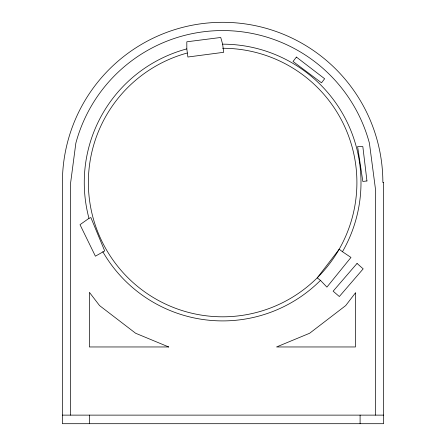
<?xml version="1.0" encoding="UTF-8"?>
<svg xmlns="http://www.w3.org/2000/svg" width="446" height="446" viewBox="0 0 446 446"><rect width="100%" height="100%" fill="white"/><g stroke="black" fill="none" stroke-linecap="round" stroke-linejoin="round"><path stroke-width="0.67" d="M88.977 218.35L80.007 224.672L95.399 256.182L104.693 250.942L90.873 217.57L88.977 218.35A138.371 138.371 0 0 1 186.818 48.887L186.818 41.796L220.731 37.475L222.632 44.171L223.702 52.299L187.889 57.016L186.818 48.887M62.395 415.126L383.605 415.126M342.461 251.722L350.969 257.437L326.912 287.113L320.473 280.383L317.223 277.886L339.211 249.23L342.461 251.722A138.371 138.371 0 0 0 222.632 44.171M375.409 415.126L375.677 190.726L369.427 143.222A151.969 151.969 0 0 0 75.842 143.194L70.591 183.061L70.591 415.126M360.095 415.126L360.095 423.7M89.434 415.126L89.434 423.7M222.643 48.268A134.268 134.268 0 0 1 318.048 277.005M317.569 277.49A134.268 134.268 0 0 1 106.516 249.961A134.268 134.268 0 0 1 187.236 53.018M320.473 280.383A138.371 138.371 0 0 1 102.803 251.722M296.4 57.082L293.039 61.47L321.516 82.817L324.638 78.747L296.4 57.082M355.445 292.883L345.689 305.599L309.647 333.251L276.559 346.96L355.445 346.96L355.445 292.883M357.04 263.441L333.134 291.182L339.328 296.523L363.172 268.86L357.04 263.441M366.947 180.965L362.832 181.455L357.608 146.583L362.832 146.583L366.947 180.965M383.605 182.525L382.869 182.525A160.237 160.237 0 0 0 222.638 22.306A160.237 160.237 0 0 0 62.401 182.525L62.395 423.7L383.605 423.7L383.605 182.525M168.705 346.96L89.39 346.96L89.39 292.32L99.575 305.599L135.617 333.251L168.705 346.96"/></g></svg>
